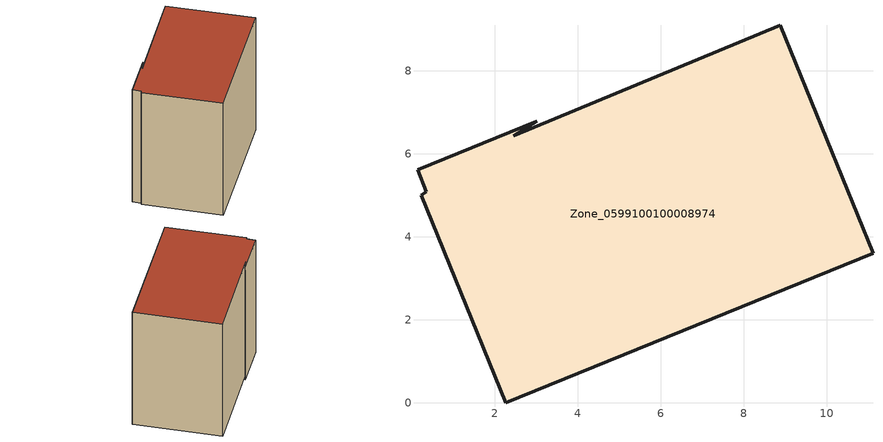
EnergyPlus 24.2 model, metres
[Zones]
Zone_0599100100008974
 floor ground (C_G): 0.35,5.08 0.14,5.62 3.01,6.79 2.46,6.43 8.87,9.1 11.11,3.6 2.27,0 0.23,5 z0
 wall outside (C_F): 0.23,5 2.27,0 11.11,3.6 8.87,9.1 2.46,6.43 3.01,6.79 0.14,5.62 0.35,5.08 0.23,5 z0:8.85
 roof outside (C_R): 8.87,9.1 2.46,6.43 3.01,6.79 0.14,5.62 0.35,5.08 0.23,5 2.27,0 11.11,3.6 z8.85
[BUILDING]
Pand.0599100100008974: North Axis=0; Terrain=City; Loads Convergence Tolerance Value=0.04; Temperature Convergence Tolerance Value=0.4; Solar Distribution=FullExterior; Maximum Number of Warmup Days=25; Minimum Number of Warmup Days=1
[Site:Location]
Rotterdam.The.Hague.AP_ZH_NLD Design_Conditions: Latitude=51.96; Longitude=4.45; Time Zone=1; Elevation=-4.5
[SITE:GROUNDTEMPERATURE:BUILDINGSURFACE]
18, 18, 18, 18, 18, 18, 18, 18, 18, 18, 18, 18
[MATERIAL] Thermal Absorptance=0.9; Solar Absorptance=0.7; Visible Absorptance=0.7
Name | Roughness | Thickness | Conductivity | Density | Specific Heat
G.TC.2006-2014 | MediumSmooth | 0.15 | 0.06 | 540 | 1210
F.TC.2006-2014 | Rough | 0.3 | 0.12 | 1920 | 840
R.TC.2006-2014 | MediumRough | 0.2 | 0.08 | 1500 | 1000
[CONSTRUCTION]
C_G: G.TC.2006-2014
C_F: F.TC.2006-2014
C_R: R.TC.2006-2014
[ZONE]
Zone_0599100100008974: Type=1; Multiplier=1; Ceiling Height=Autocalculate; Volume=Autocalculate; Floor Area=autocalculate; Part of Total Floor Area=Yes
[ZONEINFILTRATION:DESIGNFLOWRATE]
Infil_Zone_0599100100008974: Zone or ZoneList or Space or SpaceList=Zone_0599100100008974; Schedule=AlwaysOn; Design Flow Rate Calculation Method=Flow/Area; Flow Rate per Floor Area=0.0015; Constant Term Coefficient=1; Temperature Term Coefficient=0; Velocity Term Coefficient=0; Velocity Squared Term Coefficient=0
[HVACTEMPLATE:ZONE:IDEALLOADSAIRSYSTEM]
Zone_0599100100008974: Maximum Heating Supply Air Temperature=50; Minimum Cooling Supply Air Temperature=13; Maximum Heating Supply Air Humidity Ratio=0.0156; Minimum Cooling Supply Air Humidity Ratio=0.0077; Heating Limit=NoLimit; Cooling Limit=NoLimit; Dehumidification Control Type=ConstantSensibleHeatRatio; Cooling Sensible Heat Ratio=0.7; Dehumidification Setpoint=60; Humidification Control Type=None; Humidification Setpoint=30; Outdoor Air Method=None; Outdoor Air Flow Rate per Person=0.00944; Outdoor Air Flow Rate per Zone Floor Area=0; Outdoor Air Flow Rate per Zone=0; Demand Controlled Ventilation Type=None; Outdoor Air Economizer Type=NoEconomizer; Heat Recovery Type=None; Sensible Heat Recovery Effectiveness=0.7; Latent Heat Recovery Effectiveness=0.65
[ZONECONTROL:THERMOSTAT]
ThermostatControl_Zone_0599100100008974: Zone or ZoneList=Zone_0599100100008974; Control Type Schedule=DualSetpointControlType; Control 1=Thermostat_Zone_0599100100008974; Temperature Difference Between Cutout And Setpoint=0
[THERMOSTATSETPOINT:DUALSETPOINT]
Thermostat_Zone_0599100100008974: Heating Setpoint Temperature Schedule=HeatingSetpoint_Zone_0599100100008974; Cooling Setpoint Temperature Schedule=CoolingSetpoint_Zone_0599100100008974
[SCHEDULE:COMPACT]
HeatingSetpoint_Zone_0599100100008974: Through: 12/31, For: AllDays, Until: 24:00, 21
CoolingSetpoint_Zone_0599100100008974: Through: 12/31, For: AllDays, Until: 24:00, 24
DualSetpointControlType: Through: 12/31, For: AllDays, Until: 24:00, 4
AlwaysOn: Through: 12/31, For: AllDays, Until: 24:00, 1
